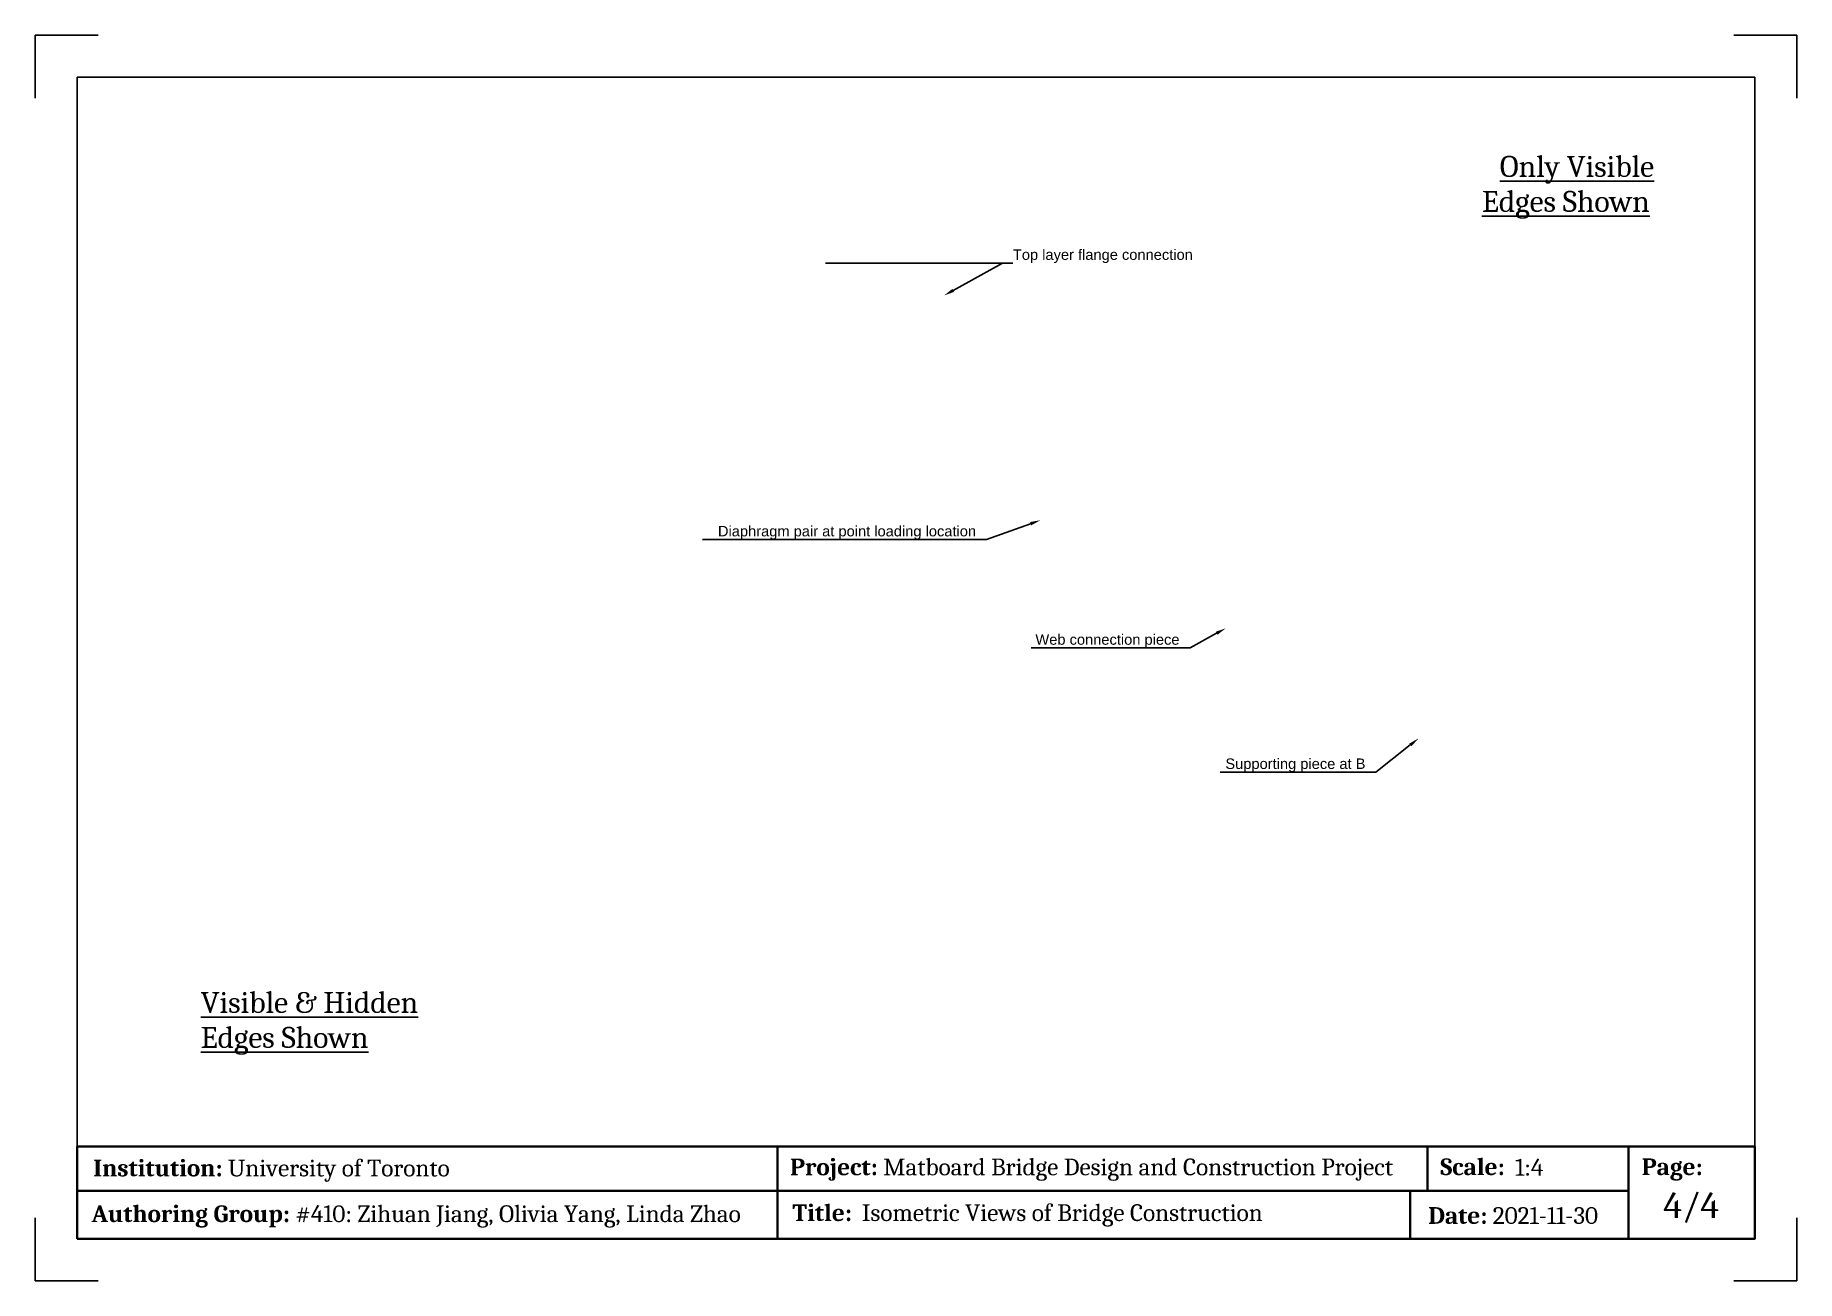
# Paper-space layout 'Sheet3' of a CAD drawing. Header units: millimetres. Extents: x 0 to 420, y 0 to 297.
import ezdxf
from ezdxf import colors
from ezdxf.entities.mleader import LeaderData, LeaderLine
from ezdxf.math import Vec2, Vec3

# ---------------------------------------------------------------- set-up
doc = ezdxf.new("R2010")
doc.units = ezdxf.units.MM
doc.header["$LTSCALE"] = 0.75
for name, color, linetype, lineweight in [('Annotations', 7, 'Continuous', 25), ('Border', 7, 'Continuous', 25), ('TitleBlock', 7, 'Continuous', 35)]:
    doc.layers.add(name, color=color, linetype=linetype, lineweight=lineweight)
doc.styles.add('FusionTitle', font='arial.ttf')
doc.styles.get("Standard").update_dxf_attribs({"font": 'arial.ttf'})

# ---------------------------------------------------------------- blocks, each defined once
blk = doc.blocks.new('ISO_A3_SHEET')
at = {"layer": 'Border'}
for p, q in [((410, 287), (9.983164, 287)), ((9.983164, 287), (9.983164, 10.075658)), ((410, 287), (410, 10)), ((9.983164, 10.075658), (410, 10))]:
    blk.add_line(p, q, dxfattribs=at)
at = {"layer": 'Defpoints'}
for p, q in [((15, 297), (0, 297)), ((0, 297), (0, 282)), ((420, 297), (405, 297)), ((420, 282), (420, 297)), ((0, 15), (0, 0)), ((420, 0), (420, 15)), ((0, 0), (15, 0)), ((405, 0), (420, 0))]:
    blk.add_line(p, q, dxfattribs=at)
blk = doc.blocks.new('ISO_TITLEBLOCK 1')
at = {"layer": 'TitleBlock', "lineweight": 35}
for p, q in [((-233.003232, 22), (-233.003232, 0)), ((-78.057802, 21.984152), (-78.057802, 11.446715)), ((-30.095447, 22), (-30.095447, 0.023092)), ((-400.016836, 11.462563), (-30.095447, 11.462563)), ((-82.146331, 0), (-82.146331, 11.353068))]:
    blk.add_line(p, q, dxfattribs=at)
for points in [[(-400.016836, 0), (0, 0), (0, 22), (-400.016836, 22)], [(0, 0), (-390, 0), (-390, 0), (0, 0)], [(-390, 0), (-390, 0), (-390, 0), (-390, 0)]]:
    blk.add_lwpolyline(points, close=True, dxfattribs=at)
at = {"layer": 'TitleBlock', "lineweight": 35, "char_height": 4, "attachment_point": 1, "style": 'FusionTitle'}
for s, width, heights, insert in [('{\\fCambria|b1|i0|c0|p18;Institution:\\fCambria|b0|i0|c0|p18; University of Toronto}', 112.74861917, [6.264596], (-396.186585, 18.886361)), ('{\\fCambria|b1|i0|c0|p18;Project: \\fCambria|b0|i0|c0|p18;Matboard Bridge Design and Construction Project}', 171.33273116, [4.831455], (-230.026927, 19.141751)), ('\\pt4;{\\fCambria|b1|i0|c0|p18;Scale:}', 184.68978292, [6.264596], (-74.972867, 19.192645)), ('{\\fCambria|b1|i0|c0|p18;Page:}', 184.68978292, [6.264596], (-26.972867, 19.192645)), ('{\\fCambria|b1|i0|c0|p18;Title:\\fCambria|b0|i0|c0|p18; }', 184.68978292, [6.264596], (-229.477461, 8.235423)), ('{\\fCambria|b1|i0|c0|p18;Authoring Group:\\fCambria|b0|i0|c0|p18; #410: Zihuan Jiang, Olivia Yang, Linda Zhao }', 184.68978292, [6.264596], (-396.578733, 7.989754)), ('{\\fCambria|b1|i0|c0|p18;Date:\\fCambria|b0|i0|c0|p18; 2021-11-30}', 184.68978292, [6.264596], (-77.867463, 7.571475))]:
    blk.add_mtext_dynamic_manual_height_columns(s, width=width, gutter_width=17.5, heights=heights, dxfattribs=dict(at, insert=insert))

psp = doc.layouts.new('Sheet3')

# ---------------------------------------------------------------- block references
at = {"layer": 'Border'}
psp.add_blockref('ISO_A3_SHEET', (0, 0), dxfattribs=at)
at = {"layer": 'TitleBlock'}
psp.add_blockref('ISO_TITLEBLOCK 1', (410, 10), dxfattribs=at)

# ---------------------------------------------------------------- texts
at = {"layer": 'Annotations', "attachment_point": 1}
for s, width, insert, char_height in [('\\pi15.60137;{\\fCambria|b0|i0|c0|p18;\\LOnly Visible \\P\\pi11.33996;Edges Shown}', 52.7049, (333.59, 268.22), 5), ('{\\fCambria|b0|i0|c0|p18;\\LVisible & Hidden Edges Shown}', 59.134, (39.45, 68.87), 5), ('\\pt140;{\\fCambria|b0|i0|c0|p18;1:4}', 115.5913, (352.86, 29.07), 4), ('\\pt210;{\\fCambria|b0|i0|c0|p18;4/4}', 115.5913, (388.19, 20.99), 6), ('\\pt140;{\\fCambria|b0|i0|c0|p18;Isometric Views of Bridge Construction}', 115.5913, (197.09, 18.24), 4)]:
    psp.add_mtext_dynamic_manual_height_columns(s, width=width, gutter_width=12.5, heights=[0], dxfattribs=dict(at, insert=insert, char_height=char_height))

# ---------------------------------------------------------------- leaders
at = {"layer": 'Annotations'}
ml = psp.add_multileader_mtext('Standard', dxfattribs=at)
ml.set_content('Top layer flange connection', color=256)
ml.set_leader_properties()
ml.build(insert=Vec2(0, 0))
ml.multileader.update_dxf_attribs({"text_left_attachment_type": 5, "text_right_attachment_type": 5, "dogleg_length": 2.5, "arrow_head_size": 2.5})
ctx = ml.context
ctx.base_point, ctx.char_height, ctx.arrow_head_size, ctx.landing_gap_size, ctx.plane_origin = Vec3(233.1, 242.65), 2.5, 2.5, 0, Vec3(215.38, 235.72)
ctx.left_attachment, ctx.right_attachment = 5, 5
notes = []
notes.append((ctx, [(0, (1, 1, 0), (230.6, 242.65), (1, 0), 2.5, [(0, [(216.71, 234.95)], 0, [])])]))
ctx.mtext.insert, ctx.mtext.flow_direction = Vec3(233.1, 245.93), 5
ml = psp.add_multileader_mtext('Standard', dxfattribs=at)
ml.set_content('Diaphragm pair at point loading location', color=256)
ml.set_leader_properties()
ml.build(insert=Vec2(0, 0))
ml.multileader.update_dxf_attribs({"text_left_attachment_type": 5, "text_right_attachment_type": 5, "dogleg_length": 2.5, "arrow_head_size": 2.5})
ctx = ml.context
ctx.base_point, ctx.char_height, ctx.arrow_head_size, ctx.landing_gap_size, ctx.plane_origin = Vec3(163.28, 176.77), 2.5, 2.5, 0, Vec3(240.23, 181.05)
ctx.left_attachment, ctx.right_attachment, ctx.text_align_type = 5, 5, 2
notes.append((ctx, [(0, (1, 1, 0), (226.82, 176.77), (-1, 0), 2.5, [(0, [(239.69, 181.36)], 0, [])])]))
ctx.mtext.insert, ctx.mtext.alignment, ctx.mtext.flow_direction = Vec3(224.32, 180), 3, 5
ml = psp.add_multileader_mtext('Standard', dxfattribs=at)
ml.set_content('Web connection piece', color=256)
ml.set_leader_properties()
ml.build(insert=Vec2(0, 0))
ml.multileader.update_dxf_attribs({"text_left_attachment_type": 5, "text_right_attachment_type": 5, "dogleg_length": 2.5, "arrow_head_size": 2.5})
ctx = ml.context
ctx.base_point, ctx.char_height, ctx.arrow_head_size, ctx.landing_gap_size, ctx.plane_origin = Vec3(238.65, 150.96), 2.5, 2.5, 0, Vec3(282.49, 156.13)
ctx.left_attachment, ctx.right_attachment, ctx.text_align_type = 5, 5, 2
notes.append((ctx, [(0, (1, 1, 0), (275.33, 150.96), (-1, 0), 2.5, [(0, [(283.88, 155.59)], 0, [])])]))
ctx.mtext.insert, ctx.mtext.alignment, ctx.mtext.flow_direction = Vec3(272.83, 154.16), 3, 5
ml = psp.add_multileader_mtext('Standard', dxfattribs=at)
ml.set_content('Supporting piece at B', color=256)
ml.set_leader_properties()
ml.build(insert=Vec2(0, 0))
ml.multileader.update_dxf_attribs({"text_left_attachment_type": 5, "text_right_attachment_type": 5, "dogleg_length": 2.5, "arrow_head_size": 2.5})
ctx = ml.context
ctx.base_point, ctx.char_height, ctx.arrow_head_size, ctx.landing_gap_size, ctx.plane_origin = Vec3(284.11, 121.26), 2.5, 2.5, 0, Vec3(328.5, 130.09)
ctx.left_attachment, ctx.right_attachment, ctx.text_align_type = 5, 5, 2
notes.append((ctx, [(0, (1, 1, 0), (319.66, 121.26), (-1, 0), 2.5, [(0, [(329.82, 129.33)], 0, [])])]))
ctx.mtext.insert, ctx.mtext.alignment, ctx.mtext.flow_direction = Vec3(317.16, 124.54), 3, 5
for ctx, leaders in notes:
    for number, flags, end, landing, length, lines in leaders:
        leader = LeaderData()
        leader.index, (leader.has_last_leader_line, leader.has_dogleg_vector, leader.attachment_direction) = number, flags
        leader.last_leader_point, leader.dogleg_vector, leader.dogleg_length = Vec3(end), Vec3(landing), length
        for number, points, colour, breaks in lines:
            line = LeaderLine()
            line.index, line.vertices, line.color, line.breaks = number, Vec3.list(points), colors.encode_raw_color(colour), breaks
            leader.lines.append(line)
        ctx.leaders.append(leader)

doc.saveas('drawing.dxf')
